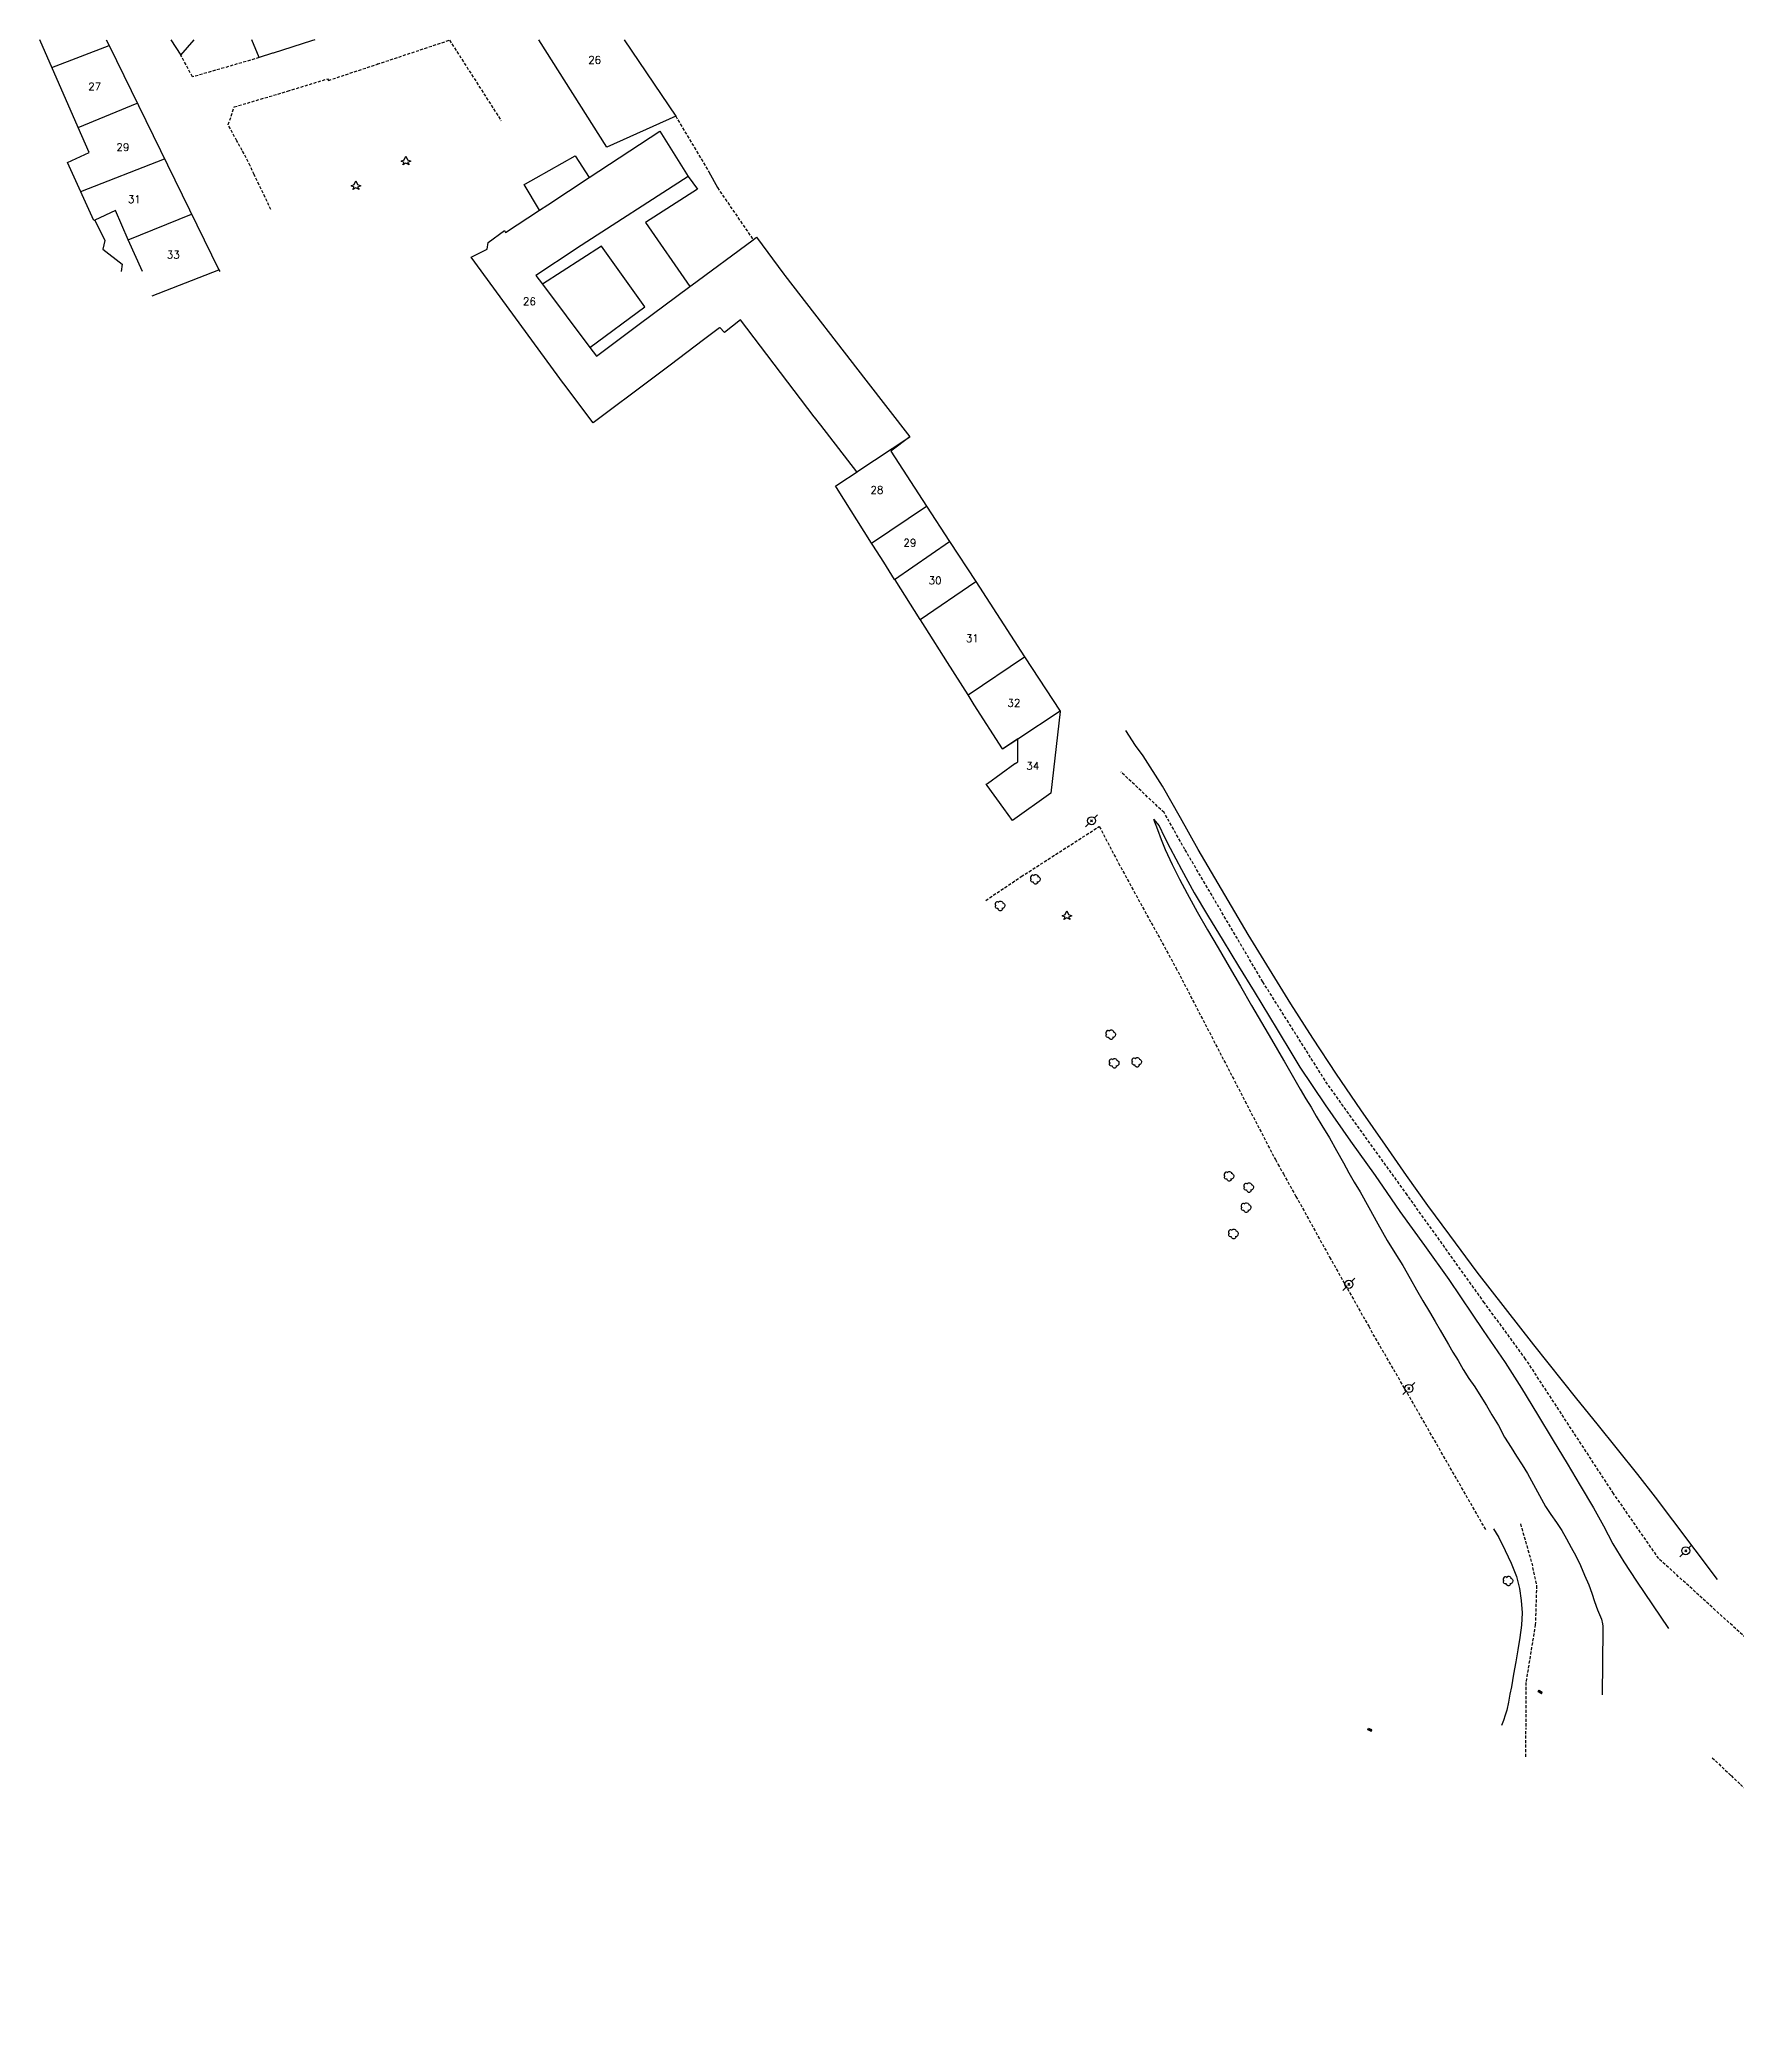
# Model space of a CAD drawing. Header units: millimetres. Extents: x 81006 to 82001, y 143028 to 144000.
# Drawn here: x 81199.5 to 81479.6, y 143671 to 144000 of the extents above; entities that cross this region are included whole.
import ezdxf
from ezdxf.enums import TextEntityAlignment as Align

# ---------------------------------------------------------------- set-up
doc = ezdxf.new("R2010")
doc.units = ezdxf.units.MM
doc.linetypes.add('DASHED', pattern=[0.75, 0.5, -0.25])
doc.layers.get('0').update_dxf_attribs({"linetype": 'CONTINUOUS'})
for name, color, linetype in [('W0001', 6, 'DASHED'), ('W0008', 7, 'CONTINUOUS'), ('W0014', 7, 'CONTINUOUS'), ('W0017', 7, 'CONTINUOUS'), ('W0101', 7, 'CONTINUOUS'), ('W0104', 1, 'CONTINUOUS'), ('W0112', 1, 'DASHED'), ('W0211', 2, 'CONTINUOUS'), ('W0300', 7, 'CONTINUOUS'), ('W0303', 7, 'CONTINUOUS'), ('W0401', 7, 'CONTINUOUS'), ('W0473', 7, 'CONTINUOUS'), ('W0991', 7, 'CONTINUOUS'), ('W1102', 7, 'CONTINUOUS')]:
    doc.layers.add(name, color=color, linetype=linetype)
doc.styles.get("Standard").update_dxf_attribs({"font": 'romans.shx', "width": 0.85})

# ---------------------------------------------------------------- blocks, each defined once
blk = doc.blocks.new('T401')
for p, q in [((-0.3, 0.3), (0, 0.3)), ((-0.3, -0.25), (-0.3, 0.3)), ((-0.3, 0.15), (0, 0.15)), ((-0.3, 0), (0, 0)), ((0, 0.3), (0, -0.25)), ((-0.3, -0.15), (0, -0.15)), ((-0.3, -0.25), (-0.3, -0.3)), ((-0.3, -0.3), (0, -0.3)), ((0, -0.3), (0, -0.25))]:
    blk.add_line(p, q)
blk = doc.blocks.new('T300')
for p, q in [((-0.8, 0.51), (-0.86, 0.34)), ((-0.86, 0.34), (-0.86, 0.17)), ((-0.86, 0.17), (-0.74, 0.06)), ((-0.69, 0.63), (-0.8, 0.51)), ((-0.8, -0.06), (-0.74, 0.06)), ((-0.74, 0.06), (-0.69, 0.11)), ((-0.57, 0.69), (-0.69, 0.63)), ((-0.46, 0.69), (-0.57, 0.69)), ((-0.29, 0.63), (-0.46, 0.69)), ((-0.29, 0.63), (-0.17, 0.74)), ((-0.23, 0.57), (-0.29, 0.63)), ((-0.17, 0.74), (-0.06, 0.8)), ((-0.06, 0.8), (0.06, 0.8)), ((0.06, 0.8), (0.23, 0.74)), ((0.23, 0.74), (0.34, 0.63)), ((0.34, 0.63), (0.4, 0.51)), ((0.46, 0.46), (0.34, 0.46)), ((0.4, 0.51), (0.4, 0.46)), ((0.57, 0.4), (0.46, 0.46)), ((0.57, 0.4), (0.69, 0.29)), ((0.69, 0.29), (0.74, 0.17)), ((0.74, 0.06), (0.69, -0.17)), ((0.74, 0.17), (0.74, 0.06)), ((-0.8, -0.17), (-0.8, -0.06)), ((-0.8, -0.23), (-0.8, -0.17)), ((-0.74, -0.34), (-0.8, -0.23)), ((-0.69, -0.4), (-0.74, -0.34)), ((-0.51, -0.46), (-0.69, -0.4)), ((-0.4, -0.46), (-0.51, -0.46)), ((-0.4, -0.46), (-0.34, -0.46)), ((-0.34, -0.46), (-0.34, -0.4)), ((-0.34, -0.51), (-0.34, -0.46)), ((-0.29, -0.63), (-0.34, -0.51)), ((-0.17, -0.74), (-0.29, -0.63)), ((-0.06, -0.8), (-0.17, -0.74)), ((0.06, -0.8), (-0.06, -0.8)), ((0.17, -0.74), (0.06, -0.8)), ((0.23, -0.69), (0.17, -0.74)), ((0.29, -0.46), (0.23, -0.46)), ((0.29, -0.63), (0.23, -0.69)), ((0.46, -0.4), (0.29, -0.46)), ((0.34, -0.51), (0.29, -0.63)), ((0.34, -0.51), (0.34, -0.46)), ((0.57, -0.34), (0.46, -0.4)), ((0.63, -0.29), (0.57, -0.34)), ((0.69, -0.17), (0.63, -0.29))]:
    blk.add_line(p, q)
blk = doc.blocks.new('T473')
for p, q in [((-0.166667, 0.166667), (0.166667, -0.166667)), ((-0.166667, -0.166667), (0.166667, 0.166667)), ((0.500001, 0.500001), (1.000002, 1.000002)), ((-1.000002, -1.000002), (-0.500001, -0.500001))]:
    blk.add_line(p, q)
blk.add_ellipse((0, 0), major_axis=(0.471405, 0.471405), ratio=1, start_param=5.4977871438, end_param=11.780972451)
blk = doc.blocks.new('T303')
for p, q in [((-0.77, 0), (-0.28, 0.21)), ((-0.28, -0.21), (-0.77, 0)), ((-0.28, 0.21), (0, 0.83)), ((0, 0.83), (0.28, 0.21)), ((0.28, 0.21), (0.83, 0)), ((0.83, 0), (0.28, -0.21)), ((-0.49, -0.63), (-0.28, -0.21)), ((0, -0.35), (-0.49, -0.63)), ((0.56, -0.63), (0, -0.35)), ((0.28, -0.21), (0.56, -0.63))]:
    blk.add_line(p, q)

msp = doc.modelspace()

# ---------------------------------------------------------------- linework, layer by layer
at = {"layer": 'W0001'}
for points in [[(81466.82, 143749.21), (81459.36, 143759.95), (81444.85, 143782.15), (81438.04, 143791.44), (81425.28, 143809.27), (81412.13, 143827.53), (81401.43, 143844.47), (81388.57, 143866.32), (81385.16, 143872.39), (81378.03, 143879.1)], [(81443.99, 143754.95), (81445.85, 143748.47), (81446.65, 143744.72), (81446.44, 143738.29), (81444.89, 143728.75), (81444.86, 143720.98)], [(81554.17, 143671), (81547.53, 143676.81), (81527.23, 143695.21), (81507.92, 143712.23), (81495.38, 143722.96), (81491.17, 143727.01), (81466.82, 143749.21)], [(81444.87, 143716.48), (81444.86, 143720.98)]]:
    msp.add_lwpolyline(points, dxfattribs=at)
at = {"layer": 'W0008'}
for points in [[(81476.55, 143745.74), (81469.16, 143755.52), (81466.28, 143759.33), (81463.37, 143763.11), (81460.04, 143767.29), (81456.68, 143771.45), (81453.32, 143775.61), (81450.94, 143778.58), (81448.56, 143781.54), (81446.19, 143784.52), (81441.51, 143790.5), (81436.87, 143796.52), (81432.31, 143802.6), (81428.72, 143807.52), (81425.18, 143812.47), (81421.68, 143817.45), (81417.63, 143823.32), (81413.63, 143829.21), (81409.7, 143835.16), (81406.09, 143840.83), (81402.54, 143846.53), (81399.04, 143852.27), (81396.26, 143856.92), (81393.52, 143861.6), (81390.77, 143866.28), (81387.83, 143871.5), (81384.89, 143876.73), (81381.68, 143881.78), (81380.44, 143883.47), (81378.83, 143885.95)], [(81383.42, 143871.28), (81384.33, 143870.23), (81385.17, 143868.46), (81386.14, 143866.53), (81388.02, 143862.97), (81390.14, 143859.13), (81392.34, 143855.45), (81394.88, 143851.24), (81397.45, 143847.05), (81400.03, 143842.86), (81403.8, 143836.6), (81406.41, 143832.27), (81407.58, 143830.34), (81411.74, 143824.12), (81415.91, 143818.13), (81420.02, 143812.45), (81421.92, 143809.68), (81424.1, 143806.51), (81428.12, 143800.89), (81432.15, 143795.28), (81436.04, 143789.58), (81437.84, 143786.89), (81439.63, 143784.23), (81441.44, 143781.59), (81444.15, 143777.36), (81446.78, 143772.99), (81449.41, 143768.73), (81451.71, 143764.93), (81453.85, 143761.29), (81456.05, 143757.59), (81457.7, 143754.62), (81459.27, 143751.62), (81461.06, 143748.67), (81462.1, 143747.08), (81463.17, 143745.49), (81468.45, 143737.63)], [(81439.55, 143754.12), (81440.41, 143752.71), (81441.48, 143750.54), (81442.48, 143748.46), (81443.32, 143746.24), (81443.81, 143744.28), (81444.13, 143742.26), (81444.26, 143740.24), (81444.16, 143738.22), (81443.87, 143736.18), (81443.54, 143734.16), (81443.2, 143732.14), (81442.82, 143730.12), (81442.49, 143728.05), (81442.24, 143726.79), (81442.04, 143725.47), (81441.76, 143724.18), (81441.49, 143723.32), (81441.18, 143722.47), (81440.86, 143721.62)]]:
    msp.add_lwpolyline(points, dxfattribs=at)
at = {"layer": 'W0014'}
for points in [[(81221.13, 144000), (81222.81, 143997.45)], [(81309.98, 143978.22), (81311.39, 143975.6)]]:
    msp.add_lwpolyline(points, dxfattribs=at)
at = {"layer": 'W0017'}
for points in [[(81222.81, 143997.45), (81224.99, 144000)], [(81208.6, 143970.24), (81210.22, 143966.84), (81209.92, 143965.46), (81213.12, 143962.94), (81212.92, 143961.73)]]:
    msp.add_lwpolyline(points, dxfattribs=at)
at = {"layer": 'W0101'}
for points in [[(81205.84, 143985.55), (81199.51, 144000)], [(81210.48, 144000), (81210.95, 143999.05)], [(81210.95, 143999.05), (81229.08, 143962.02)], [(81235.72, 143997.06), (81234.53, 144000)], [(81238.04, 143997.81), (81237.93, 143997.78), (81235.72, 143997.06)], [(81244.38, 143999.83), (81238.04, 143997.81)], [(81244.91, 144000), (81244.38, 143999.83)], [(81304.5, 143987.41), (81293.14, 143982.3), (81281.91, 144000)], [(81295.98, 144000), (81304.5, 143987.41)], [(81204.1, 143979.72), (81207.65, 143981.4), (81205.84, 143985.55)], [(81283.37, 143972.76), (81290.24, 143977.28), (81301.86, 143984.94), (81306.54, 143977.45), (81288.15, 143965.54), (81288.05, 143965.47)], [(81214.12, 143967), (81211.98, 143971.84), (81208.6, 143970.24), (81208.45, 143970.17), (81204.1, 143979.72)], [(81276.41, 143968.19), (81281.99, 143971.85), (81283.37, 143972.76)], [(81273.54, 143966.56), (81276.23, 143968.51), (81276.41, 143968.19)], [(81307.03, 143959.39), (81317.28, 143967), (81317.83, 143967.42)], [(81317.83, 143967.42), (81322.36, 143961.3)], [(81216.46, 143961.73), (81214.12, 143967)], [(81270.71, 143964.14), (81273.35, 143965.41), (81273.54, 143966.56)], [(81286.03, 143943.2), (81286, 143943.24), (81270.71, 143964.14)], [(81288.05, 143965.47), (81281.41, 143961.1)], [(81229.08, 143962.02), (81229.23, 143961.73)], [(81281.41, 143961.1), (81282.5, 143959.65), (81290.35, 143949.19), (81291.4, 143947.78)], [(81322.36, 143961.3), (81322.5, 143961.11), (81335.9, 143943.8)], [(81298.47, 143953.03), (81306.84, 143959.25), (81307.03, 143959.39)], [(81291.4, 143947.78), (81298.47, 143953.03)], [(81311.81, 143952.48), (81311.74, 143952.42), (81309.1, 143950.44), (81303.57, 143946.28)], [(81315.2, 143953.78), (81312.54, 143951.66), (81311.81, 143952.48)], [(81327.44, 143937.68), (81327.38, 143937.75), (81315.2, 143953.78)], [(81303.57, 143946.28), (81300.74, 143944.15), (81290.89, 143936.75), (81286.03, 143943.2)], [(81335.9, 143943.8), (81343.14, 143934.45)], [(81334.43, 143928.68), (81328.46, 143936.36), (81327.44, 143937.68)], [(81343.14, 143934.45), (81340.04, 143932.05), (81345.94, 143922.99)], [(81336.85, 143916.91), (81331.04, 143926.05), (81330.89, 143926.28), (81331.46, 143926.66), (81334.46, 143928.64), (81334.43, 143928.68)], [(81345.94, 143922.99), (81349.73, 143917.15)], [(81340.66, 143910.91), (81338.86, 143913.73), (81337.08, 143916.54), (81336.85, 143916.91)], [(81349.73, 143917.15), (81354.05, 143910.53)], [(81344.85, 143904.3), (81340.72, 143910.81), (81340.66, 143910.91)], [(81354.05, 143910.53), (81362.11, 143898.14)], [(81352.77, 143891.84), (81349.38, 143897.18), (81345.67, 143903.01), (81344.9, 143904.22), (81344.85, 143904.3)], [(81362.11, 143898.14), (81367.97, 143889.13)], [(81358.48, 143882.85), (81358.44, 143882.91), (81353.8, 143890.21), (81352.77, 143891.84)], [(81368.01, 143889.08), (81366.47, 143875.61), (81366.43, 143875.58)], [(81367.97, 143889.13), (81368.01, 143889.08)], [(81360.83, 143880.69), (81361, 143880.79), (81360.99, 143884.51), (81360.99, 143884.6), (81358.48, 143882.85)], [(81360.13, 143871.09), (81358.69, 143873.08), (81355.93, 143876.88), (81355.79, 143877.08), (81355.97, 143877.2), (81360.49, 143880.49), (81360.53, 143880.52), (81360.83, 143880.69)], [(81366.43, 143875.58), (81360.13, 143871.09)]]:
    msp.add_lwpolyline(points, dxfattribs=at)
at = {"layer": 'W0104'}
for points in [[(81281.46, 143977.22), (81287.91, 143980.86), (81290.24, 143977.28)], [(81281.99, 143971.85), (81279.47, 143976.1), (81279.68, 143976.22), (81281.46, 143977.22)], [(81306.54, 143977.45), (81308.12, 143975.33), (81299.54, 143969.82), (81306.84, 143959.25)], [(81290.35, 143949.19), (81299.41, 143955.9), (81292.25, 143965.95), (81282.5, 143959.65)]]:
    msp.add_lwpolyline(points, dxfattribs=at)
at = {"layer": 'W0112'}
for points in [[(81235.72, 143997.06), (81224.71, 143993.87), (81222.81, 143997.45)], [(81255.25, 143995.98), (81255.22, 143995.98), (81267.16, 143999.95), (81275.68, 143986.65)], [(81237.67, 143971.96), (81234.9, 143977.75), (81234.26, 143979.17), (81234.26, 143979.18), (81232.93, 143981.75), (81232.03, 143983.34), (81230.62, 143986), (81231.62, 143988.93), (81240.43, 143991.53), (81247.02, 143993.54), (81247.16, 143993.3), (81255.25, 143995.98)], [(81304.5, 143987.41), (81309.98, 143978.22)], [(81311.39, 143975.6), (81317.28, 143967)], [(81355.7, 143857.9), (81361.56, 143861.82), (81374.45, 143870.11), (81377.62, 143864.02), (81387.1, 143846.77), (81397.12, 143827.43), (81403.53, 143815.08), (81403.95, 143814.32), (81404.84, 143812.73), (81406.92, 143809.02)], [(81406.92, 143809.02), (81412.47, 143799), (81418.93, 143787.56), (81419.23, 143787.03)], [(81438.26, 143753.99), (81425.96, 143775.42), (81419.23, 143787.03)], [(81475.66, 143716.29), (81476.18, 143715.8), (81478.77, 143713.36), (81480.31, 143711.91), (81498.86, 143694.44)]]:
    msp.add_lwpolyline(points, dxfattribs=at)
at = {"layer": 'W0211'}
msp.add_lwpolyline([(81383.42, 143871.28), (81384.04, 143869.61), (81384.66, 143867.95), (81385.33, 143866.3), (81386.46, 143863.84), (81387.69, 143861.41), (81388.96, 143859.01), (81390.61, 143856.01), (81392.32, 143853.04), (81394.05, 143850.08), (81395.89, 143846.9), (81397.74, 143843.72), (81399.6, 143840.55), (81400.7, 143838.68), (81401.8, 143836.81), (81402.9, 143834.94), (81403.88, 143833.23), (81404.86, 143831.51), (81404.95, 143831.37), (81405.85, 143829.8), (81406.74, 143828.25), (81407.64, 143826.71), (81408.55, 143825.14), (81409.41, 143823.73), (81410.26, 143822.24), (81411.22, 143820.73), (81412.45, 143818.67), (81413.61, 143816.58), (81414.77, 143814.58), (81415.66, 143812.93), (81416.55, 143811.34), (81417.51, 143809.78), (81418.96, 143807.17), (81420.46, 143804.47), (81421.99, 143801.74), (81423.23, 143799.72), (81424.55, 143797.62), (81425.8, 143795.45), (81426.85, 143793.56), (81427.86, 143791.78), (81428.96, 143789.96), (81429.89, 143788.36), (81430.71, 143786.94), (81431.7, 143785.23), (81432.13, 143784.55), (81432.84, 143783.3), (81433.71, 143781.9), (81434.54, 143780.43), (81435.46, 143778.94), (81436.46, 143777.54), (81437.46, 143775.98), (81438.38, 143774.47), (81439.29, 143772.95), (81440.35, 143771.2), (81441.34, 143769.26), (81442.48, 143767.52), (81443.35, 143766.09), (81444.26, 143764.68), (81445.15, 143763.25), (81446.16, 143761.44), (81447.13, 143759.61), (81448.15, 143757.82), (81449.03, 143756.49), (81449.93, 143755.18), (81450.8, 143753.85), (81451.61, 143752.47), (81452.38, 143751.06), (81453.12, 143749.63), (81453.88, 143748.07), (81454.59, 143746.49), (81455.26, 143744.89), (81455.76, 143743.51), (81456.22, 143742.11), (81456.69, 143740.73), (81457.02, 143739.96), (81457.35, 143739.2), (81457.55, 143738.42), (81457.58, 143738.04), (81457.58, 143737.65), (81457.58, 143737.41), (81457.51, 143726.68)], dxfattribs=at)
at = {"layer": 'W1102'}
for points in [[(81201.51, 143995.43), (81210.95, 143999.05)], [(81205.84, 143985.55), (81215.59, 143989.57)], [(81206.27, 143974.97), (81220.1, 143980.36)], [(81214.12, 143967), (81224.57, 143971.24)], [(81218.08, 143957.75), (81229.08, 143962.02)], [(81334.43, 143928.68), (81343.14, 143934.45)], [(81336.85, 143916.91), (81345.94, 143922.99)], [(81340.66, 143910.91), (81349.73, 143917.15)], [(81344.85, 143904.3), (81354.05, 143910.53)], [(81352.77, 143891.84), (81362.11, 143898.14)], [(81367.97, 143889.13), (81360.99, 143884.51), (81358.48, 143882.85)]]:
    msp.add_lwpolyline(points, dxfattribs=at)

# ---------------------------------------------------------------- block references
at = {"layer": 'W0300'}
for p in [(81363.93, 143861.35), (81358.11, 143856.99), (81376.39, 143835.7), (81376.96, 143830.99), (81380.68, 143831.17), (81395.91, 143812.31), (81399.17, 143810.48), (81398.72, 143807.14), (81396.64, 143802.81), (81442, 143745.48)]:
    msp.add_blockref('T300', p, dxfattribs=at)
at = {"layer": 'W0303'}
for p in [(81259.94, 143979.97), (81259.94, 143979.97), (81251.7, 143975.9), (81369.1, 143855.35)]:
    msp.add_blockref('T303', p, dxfattribs=at)
at = {"layer": 'W0401'}
for p, rotation in [((81447.34, 143727.29), 58.46520716410256), ((81419.19, 143721.07), 65.77225282120892)]:
    msp.add_blockref('T401', p, dxfattribs=dict(at, rotation=rotation))
at = {"layer": 'W0473'}
for p in [(81373.17, 143871.04), (81415.65, 143794.49), (81425.57, 143777.29), (81471.29, 143750.49)]:
    msp.add_blockref('T473', p, dxfattribs=at)

# ---------------------------------------------------------------- texts
at = {"layer": 'W0991'}
for s, p in [('26', (81291.12, 143996.68)), ('27', (81208.57, 143992.3)), ('29', (81213.22, 143982.27)), ('31', (81215.11, 143973.68)), ('33', (81221.54, 143964.51)), ('26', (81280.35, 143956.81)), ('28', (81337.73, 143925.68)), ('29', (81343.17, 143916.95)), ('30', (81347.34, 143910.73)), ('31', (81353.48, 143901.18)), ('32', (81360.35, 143890.5)), ('34', (81363.47, 143880.11))]:
    msp.add_text(s, height=1.25, dxfattribs=at).set_placement(p, align=Align.MIDDLE_CENTER)

doc.saveas('drawing.dxf')
